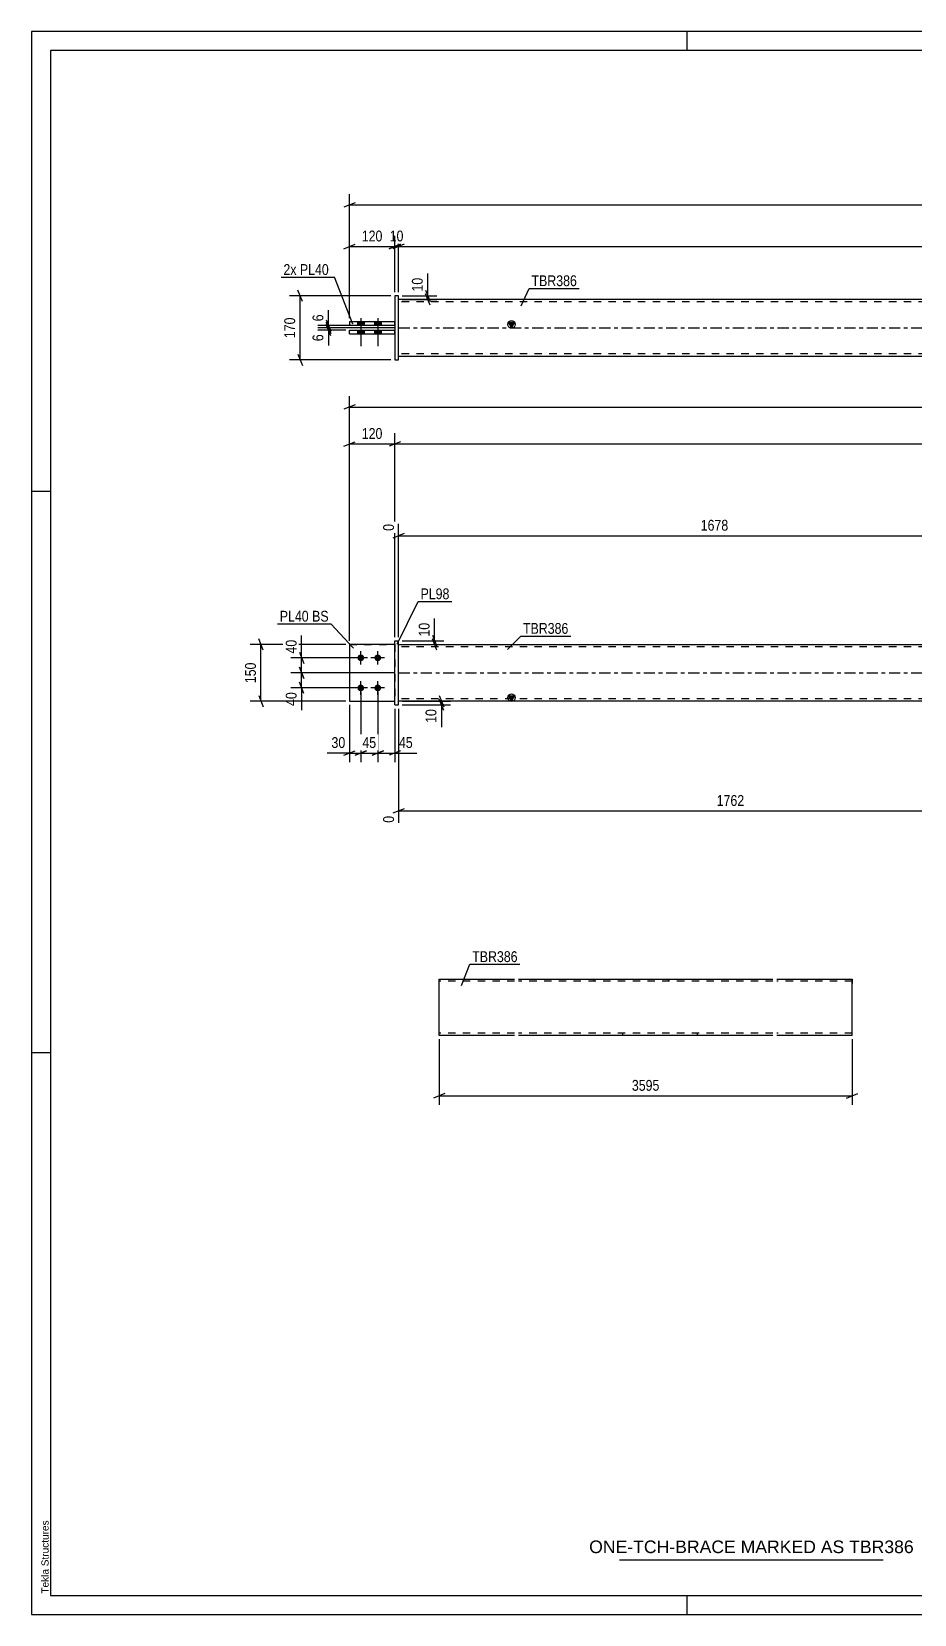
# Model space of a CAD drawing. Header units: millimetres. Extents: x 0 to 594, y 0 to 420.
# Drawn here: x 0 to 234.3, y 0 to 420 of the extents above; entities that cross this region are included whole.
import ezdxf

# ---------------------------------------------------------------- set-up
doc = ezdxf.new("R2010")
doc.units = ezdxf.units.MM
doc.linetypes.add('DXK_LINE_DOT2', pattern=[3.9198, 1.9599, -1.9599])
doc.linetypes.add('DXK_LINE_DOT3', pattern=[5.9187, 2.979, -0.9799, 0.9799, -0.9799])
doc.styles.add('Arial', font='ARIAL.TTF', dxfattribs={"height": 0.2})
doc.styles.add('Arial Narrow', font='ARIALN.TTF', dxfattribs={"height": 0.2})

# ---------------------------------------------------------------- blocks, each defined once
blk = doc.blocks.new('Unknown-580570954-1131')
at = {"color": 5, "linetype": 'Continuous'}
for p, q in [((594, 420), (0, 420)), ((0, 420), (0, 0)), ((174, 415), (174, 420)), ((589, 415), (5, 415)), ((5, 415), (5, 5)), ((5, 298), (0, 298)), ((5, 149), (0, 149)), ((5, 5), (589, 5)), ((174, 0), (174, 5)), ((0, 0), (594, 0))]:
    blk.add_line(p, q, dxfattribs=at)
at = {"color": 174, "linetype": 'Continuous', "style": 'Arial'}
blk.add_text('Tekla Structures', height=1.9102, rotation=90, dxfattribs=at).set_placement((4.5, 5.5))
blk = doc.blocks.new('Part-580570954-1702 - 1674')
at = {"color": 2, "linetype": 'Continuous'}
for p, q in [((84.37, 257.34), (84.37, 242.34)), ((96.37, 257.34), (84.37, 257.34)), ((84.37, 242.34), (96.37, 242.34))]:
    blk.add_line(p, q, dxfattribs=at)
at = {"color": 7, "linetype": 'DXK_LINE_DOT2'}
blk.add_line((96.37, 242.34), (96.37, 257.34), dxfattribs=at)
blk = doc.blocks.new('Part-580570954-1686 - 1674')
at = {"linetype": 'Continuous'}
blk.add_hatch(color=2, dxfattribs=at).paths.add_polyline_path([(127.37, 242.34), (126.57, 243.74), (128.17, 243.74)])
at = {"color": 2, "linetype": 'Continuous'}
for p, q in [((97.37, 257.34), (456.88, 257.34)), ((127.37, 242.34), (126.57, 243.74)), ((126.57, 243.74), (128.17, 243.74)), ((128.17, 243.74), (127.37, 242.34)), ((456.88, 242.34), (97.37, 242.34))]:
    blk.add_line(p, q, dxfattribs=at)
at = {"color": 7, "linetype": 'DXK_LINE_DOT2'}
for p, q in [((97.37, 242.34), (97.37, 257.34)), ((456.88, 256.74), (97.37, 256.74)), ((265.44, 257.34), (265.44, 256.74)), ((285.27, 257.34), (285.27, 256.74)), ((456.88, 242.34), (456.88, 257.34)), ((456.88, 242.94), (97.37, 242.94)), ((273.19, 242.34), (273.19, 242.94)), ((273.19, 242.43), (273.19, 242.34)), ((293.02, 242.34), (293.02, 242.94)), ((293.02, 242.43), (293.02, 242.34))]:
    blk.add_line(p, q, dxfattribs=at)
at = {"color": 7, "linetype": 'DXK_LINE_DOT3'}
blk.add_line((97.37, 249.84), (456.88, 249.84), dxfattribs=at)
at = {"color": 2, "linetype": 'Continuous'}
blk.add_circle((127.37, 243.24), 1, dxfattribs=at)
blk = doc.blocks.new('Part-580570954-1707 - 1674')
at = {"color": 7, "linetype": 'DXK_LINE_DOT2'}
for p, q in [((84.37, 257.34), (84.37, 242.34)), ((84.37, 257.34), (96.37, 257.34)), ((96.37, 257.34), (96.37, 242.34)), ((84.37, 242.34), (96.37, 242.34))]:
    blk.add_line(p, q, dxfattribs=at)
blk = doc.blocks.new('Part-580570954-1712 - 1674')
at = {"color": 2, "linetype": 'Continuous'}
for p, q in [((96.37, 241.34), (96.37, 258.34)), ((96.37, 258.34), (97.37, 258.34)), ((97.37, 241.34), (97.37, 258.34)), ((96.37, 241.34), (97.37, 241.34))]:
    blk.add_line(p, q, dxfattribs=at)
blk = doc.blocks.new('Bolt-580570954-1721 - 1674')
at = {"linetype": 'Continuous'}
for points in [[(87.37, 252.94, -1), (87.37, 254.74, -1)], [(91.87, 252.94, -1), (91.87, 254.74, -1)], [(87.37, 244.94, -1), (87.37, 246.74, -1)], [(91.87, 244.94, -1), (91.87, 246.74, -1)]]:
    blk.add_hatch(color=1, dxfattribs=at).paths.add_polyline_path(points)
at = {"color": 1, "linetype": 'Continuous'}
for p, q in [((89.17, 253.84), (85.57, 253.84)), ((87.37, 252.04), (87.37, 255.64)), ((93.67, 253.84), (90.07, 253.84)), ((91.87, 252.04), (91.87, 255.64)), ((89.17, 245.84), (85.57, 245.84)), ((87.37, 244.04), (87.37, 247.64)), ((93.67, 245.84), (90.07, 245.84)), ((91.87, 244.04), (91.87, 247.64))]:
    blk.add_line(p, q, dxfattribs=at)
blk = doc.blocks.new('Part-580570954-1399 - 1368')
at = {"color": 2, "linetype": 'Continuous'}
for p, q in [((97.37, 349.9), (96.37, 349.9)), ((96.37, 349.9), (96.37, 332.9)), ((97.37, 332.9), (97.37, 349.9)), ((96.37, 332.9), (97.37, 332.9))]:
    blk.add_line(p, q, dxfattribs=at)
blk = doc.blocks.new('Part-580570954-1419 - 1368')
at = {"color": 2, "linetype": 'Continuous'}
for p, q in [((84.37, 339.8), (84.37, 340.8)), ((84.37, 340.8), (96.37, 340.8)), ((84.37, 339.8), (96.37, 339.8))]:
    blk.add_line(p, q, dxfattribs=at)
at = {"color": 7, "linetype": 'DXK_LINE_DOT2'}
blk.add_line((96.37, 339.8), (96.37, 340.8), dxfattribs=at)
blk = doc.blocks.new('Bolt-580570954-1371 - 1368')
at = {"linetype": 'Continuous'}
for points in [[(86.47, 342), (88.27, 342), (88.27, 343), (86.47, 343)], [(86.47, 342), (88.27, 342), (88.27, 343), (86.47, 343)], [(86.47, 339.8), (88.27, 339.8), (88.27, 340.8), (86.47, 340.8)], [(86.47, 339.8), (88.27, 339.8), (88.27, 340.8), (86.47, 340.8)], [(90.97, 342), (92.77, 342), (92.77, 343), (90.97, 343)], [(90.97, 342), (92.77, 342), (92.77, 343), (90.97, 343)], [(90.97, 339.8), (92.77, 339.8), (92.77, 340.8), (90.97, 340.8)], [(90.97, 339.8), (92.77, 339.8), (92.77, 340.8), (90.97, 340.8)]]:
    blk.add_hatch(color=1, dxfattribs=at).paths.add_polyline_path(points)
at = {"color": 1, "linetype": 'Continuous'}
for p, q in [((86.47, 343), (86.47, 342)), ((86.47, 343), (86.47, 342)), ((86.47, 340.8), (86.47, 339.8)), ((86.47, 340.8), (86.47, 339.8)), ((87.37, 344), (87.37, 336.5)), ((87.37, 344), (87.37, 336.5)), ((88.27, 343), (88.27, 342)), ((88.27, 343), (88.27, 342)), ((88.27, 340.8), (88.27, 339.8)), ((88.27, 340.8), (88.27, 339.8)), ((90.97, 343), (90.97, 342)), ((90.97, 343), (90.97, 342)), ((90.97, 340.8), (90.97, 339.8)), ((90.97, 340.8), (90.97, 339.8)), ((91.87, 344), (91.87, 336.5)), ((91.87, 344), (91.87, 336.5)), ((92.77, 343), (92.77, 342)), ((92.77, 343), (92.77, 342)), ((92.77, 340.8), (92.77, 339.8)), ((92.77, 340.8), (92.77, 339.8))]:
    blk.add_line(p, q, dxfattribs=at)
blk = doc.blocks.new('Part-580570954-1414 - 1368')
at = {"color": 2, "linetype": 'Continuous'}
for p, q in [((84.37, 343), (84.37, 342)), ((96.37, 343), (84.37, 343)), ((96.37, 342), (84.37, 342))]:
    blk.add_line(p, q, dxfattribs=at)
at = {"color": 7, "linetype": 'DXK_LINE_DOT2'}
blk.add_line((96.37, 342), (96.37, 343), dxfattribs=at)
blk = doc.blocks.new('Part-580570954-1462 - 1368')
at = {"linetype": 'Continuous'}
blk.add_hatch(color=2, dxfattribs=at).paths.add_polyline_path([(127.37, 341.4), (126.57, 342.8), (128.17, 342.8)])
at = {"color": 2, "linetype": 'Continuous'}
for p, q in [((456.88, 348.9), (97.37, 348.9)), ((127.37, 341.4), (126.57, 342.8)), ((126.57, 342.8), (128.17, 342.8)), ((128.17, 342.8), (127.37, 341.4)), ((265.44, 342), (265.44, 342.1)), ((265.44, 342.1), (285.27, 342.1)), ((265.44, 340.7), (265.44, 340.8)), ((285.27, 340.7), (265.44, 340.7)), ((273.19, 342), (273.19, 342.1)), ((273.19, 340.7), (273.19, 340.8)), ((285.27, 342.1), (285.27, 340.7)), ((97.37, 333.9), (456.88, 333.9))]:
    blk.add_line(p, q, dxfattribs=at)
at = {"color": 7, "linetype": 'DXK_LINE_DOT2'}
for p, q in [((97.37, 333.9), (97.37, 348.9)), ((456.88, 348.9), (456.88, 333.9)), ((456.88, 348.3), (97.37, 348.3)), ((265.44, 342.1), (265.44, 340.8)), ((273.19, 342.1), (273.19, 340.8)), ((285.27, 342.1), (293.02, 342.1)), ((293.02, 340.7), (285.27, 340.7)), ((293.02, 342.1), (293.02, 340.7)), ((456.88, 334.5), (97.37, 334.5))]:
    blk.add_line(p, q, dxfattribs=at)
at = {"color": 7, "linetype": 'DXK_LINE_DOT3'}
blk.add_line((97.37, 341.4), (456.88, 341.4), dxfattribs=at)
at = {"color": 2, "linetype": 'Continuous'}
blk.add_circle((127.37, 342.3), 1, dxfattribs=at)
blk = doc.blocks.new('Part-580570954-2532 - 2524')
at = {"color": 2, "linetype": 'Continuous'}
for p, q in [((108.2, 153.69), (108.2, 168.6)), ((108.2, 168.6), (128.2, 168.6)), ((129.2, 168.6), (196.78, 168.6)), ((197.78, 168.6), (217.78, 168.6)), ((217.78, 168.6), (217.78, 168.51)), ((217.78, 168.51), (217.78, 167.4)), ((217.78, 153.6), (217.78, 167.4)), ((108.2, 153.6), (108.2, 153.69)), ((128.2, 153.6), (108.2, 153.6)), ((196.78, 153.6), (129.2, 153.6)), ((217.78, 153.6), (197.78, 153.6))]:
    blk.add_line(p, q, dxfattribs=at)
at = {"color": 7, "linetype": 'DXK_LINE_DOT2'}
for p, q in [((128.2, 168), (108.2, 168)), ((196.78, 168), (129.2, 168)), ((149.2, 168.6), (149.2, 168)), ((169.03, 168.6), (169.03, 168)), ((217.78, 168), (197.78, 168)), ((217.78, 167.4), (217.78, 168.25)), ((108.2, 154.2), (108.2, 154.25)), ((128.2, 154.2), (108.2, 154.2)), ((108.2, 153.6), (108.2, 153.6)), ((196.78, 154.2), (129.2, 154.2)), ((156.95, 153.6), (156.95, 154.2)), ((176.78, 153.6), (176.78, 154.2)), ((217.78, 154.2), (197.78, 154.2)), ((217.78, 154.2), (217.78, 154.25))]:
    blk.add_line(p, q, dxfattribs=at)
blk = doc.blocks.new('StraightDimension-580570954-1885 - 1674')
at = {"color": 7, "linetype": 'Continuous'}
for p, q in [((108.18, 243.84), (109.38, 240.84)), ((98.37, 242.34), (111.18, 242.34)), ((98.37, 241.34), (111.18, 241.34)), ((109.38, 239.84), (108.18, 242.84)), ((108.78, 241.34), (108.78, 242.34))]:
    blk.add_line(p, q, dxfattribs=at)
at = {"color": 0}
blk.add_wipeout([(108.03, 240.82), (103.83, 240.82), (103.83, 235.96), (108.03, 235.96)], dxfattribs=at)
at = {"color": 7, "linetype": 'Continuous'}
blk.add_line((108.78, 241.34), (108.78, 235.43), dxfattribs=at)
blk.add_line((108.78, 241.34), (108.78, 235.43), dxfattribs=at)
at = {"color": 3, "style": 'Arial Narrow'}
blk.add_text('10', height=2.863, rotation=90.0002, dxfattribs=at).set_placement((107.43, 236.56))
blk = doc.blocks.new('StraightDimension-580570954-1964 - 1674')
at = {"color": 7, "linetype": 'Continuous'}
for p, q in [((91.87, 244.84), (91.87, 226.17)), ((96.37, 240.34), (96.37, 226.17)), ((90.37, 227.97), (93.37, 229.17)), ((91.87, 228.57), (96.37, 228.57)), ((97.87, 229.17), (94.87, 227.97))]:
    blk.add_line(p, q, dxfattribs=at)
at = {"color": 0}
blk.add_wipeout([(101.75, 229.32), (101.75, 233.52), (96.9, 233.52), (96.9, 229.32)], dxfattribs=at)
at = {"color": 7, "linetype": 'Continuous'}
blk.add_line((96.37, 228.57), (102.28, 228.57), dxfattribs=at)
blk.add_line((96.37, 228.57), (102.28, 228.57), dxfattribs=at)
at = {"color": 3, "style": 'Arial Narrow'}
blk.add_text('45', height=2.863, dxfattribs=at).set_placement((97.5, 229.92))
blk = doc.blocks.new('StraightDimension-580570954-2025 - 1674')
at = {"color": 7, "linetype": 'Continuous'}
for p, q in [((85.87, 320.99), (82.87, 319.79)), ((84.37, 258.34), (84.37, 323.24)), ((84.37, 320.39), (469.88, 320.39)), ((468.38, 319.79), (471.38, 320.99)), ((469.88, 258.34), (469.88, 323.24))]:
    blk.add_line(p, q, dxfattribs=at)
at = {"color": 0}
blk.add_wipeout([(281.38, 321.14), (281.38, 325.34), (272.87, 325.34), (272.87, 321.14)], dxfattribs=at)
at = {"color": 3, "style": 'Arial Narrow'}
blk.add_text('3855', height=2.863, dxfattribs=at).set_placement((273.47, 321.74))
blk = doc.blocks.new('StraightDimension-580570954-1862 - 1674')
at = {"color": 7, "linetype": 'Continuous'}
for p, q in [((96.37, 249.84), (68.82, 249.84)), ((71.07, 251.34), (72.27, 248.34)), ((71.67, 245.84), (71.67, 249.84)), ((86.37, 245.84), (68.82, 245.84)), ((72.27, 244.34), (71.07, 247.34))]:
    blk.add_line(p, q, dxfattribs=at)
at = {"color": 0}
blk.add_wipeout([(70.92, 245.32), (66.72, 245.32), (66.72, 240.46), (70.92, 240.46)], dxfattribs=at)
at = {"color": 7, "linetype": 'Continuous'}
blk.add_line((71.67, 245.84), (71.67, 239.93), dxfattribs=at)
blk.add_line((71.67, 245.84), (71.67, 239.93), dxfattribs=at)
at = {"color": 3, "style": 'Arial Narrow'}
blk.add_text('40', height=2.863, rotation=90.0002, dxfattribs=at).set_placement((70.32, 241.06))
blk = doc.blocks.new('StraightDimension-580570954-1741 - 1674')
at = {"color": 7, "linetype": 'Continuous'}
for p, q in [((82.87, 309.98), (85.87, 311.18)), ((84.37, 258.34), (84.37, 313.43)), ((97.87, 311.18), (94.87, 309.98)), ((96.37, 259.34), (96.37, 313.43)), ((84.37, 310.58), (96.37, 310.58))]:
    blk.add_line(p, q, dxfattribs=at)
at = {"color": 0}
blk.add_wipeout([(93.71, 311.33), (93.71, 315.53), (87.03, 315.53), (87.03, 311.33)], dxfattribs=at)
at = {"color": 3, "style": 'Arial Narrow'}
blk.add_text('120', height=2.863, dxfattribs=at).set_placement((87.63, 311.93))
blk = doc.blocks.new('StraightDimension-580570954-1734 - 1674')
at = {"color": 7, "linetype": 'Continuous'}
for p, q in [((97.87, 311.18), (94.87, 309.98)), ((96.37, 259.34), (96.37, 313.43)), ((456.38, 309.98), (459.38, 311.18)), ((457.88, 259.34), (457.88, 313.43)), ((96.37, 310.58), (457.88, 310.58))]:
    blk.add_line(p, q, dxfattribs=at)
at = {"color": 0}
blk.add_wipeout([(281.38, 311.33), (281.38, 315.53), (272.87, 315.53), (272.87, 311.33)], dxfattribs=at)
at = {"color": 3, "style": 'Arial Narrow'}
blk.add_text('3615', height=2.863, dxfattribs=at).set_placement((273.47, 311.93))
blk = doc.blocks.new('StraightDimension-580570954-1801 - 1674')
at = {"color": 7, "linetype": 'Continuous'}
for p, q in [((83.37, 257.34), (58.02, 257.34)), ((61.47, 255.84), (60.27, 258.84)), ((60.87, 242.34), (60.87, 257.34)), ((60.27, 243.84), (61.47, 240.84)), ((83.37, 242.34), (58.02, 242.34))]:
    blk.add_line(p, q, dxfattribs=at)
at = {"color": 0}
blk.add_wipeout([(60.12, 253.18), (55.92, 253.18), (55.92, 246.5), (60.12, 246.5)], dxfattribs=at)
at = {"color": 3, "style": 'Arial Narrow'}
blk.add_text('150', height=2.863, rotation=90.0002, dxfattribs=at).set_placement((59.52, 247.1))
blk = doc.blocks.new('StraightDimension-580570954-1849 - 1674')
at = {"color": 7, "linetype": 'Continuous'}
for p, q in [((86.37, 253.84), (68.82, 253.84)), ((71.07, 255.34), (72.27, 252.34)), ((71.67, 249.84), (71.67, 253.84)), ((96.37, 249.84), (68.82, 249.84)), ((72.27, 248.34), (71.07, 251.34))]:
    blk.add_line(p, q, dxfattribs=at)
at = {"color": 0}
blk.add_wipeout([(70.92, 259.22), (66.72, 259.22), (66.72, 254.37), (70.92, 254.37)], dxfattribs=at)
at = {"color": 7, "linetype": 'Continuous'}
blk.add_line((71.67, 253.84), (71.67, 259.75), dxfattribs=at)
blk.add_line((71.67, 253.84), (71.67, 259.75), dxfattribs=at)
at = {"color": 3, "style": 'Arial Narrow'}
blk.add_text('40', height=2.863, rotation=90.0002, dxfattribs=at).set_placement((70.32, 254.97))
blk = doc.blocks.new('StraightDimension-580570954-1876 - 1674')
at = {"color": 7, "linetype": 'Continuous'}
for p, q in [((98.37, 258.34), (109.37, 258.34)), ((98.37, 257.34), (109.37, 257.34)), ((106.37, 259.84), (107.57, 256.84)), ((107.57, 255.84), (106.37, 258.84)), ((106.97, 257.34), (106.97, 258.34))]:
    blk.add_line(p, q, dxfattribs=at)
at = {"color": 0}
blk.add_wipeout([(106.22, 263.72), (102.02, 263.72), (102.02, 258.87), (106.22, 258.87)], dxfattribs=at)
at = {"color": 7, "linetype": 'Continuous'}
blk.add_line((106.97, 258.34), (106.97, 264.25), dxfattribs=at)
blk.add_line((106.97, 258.34), (106.97, 264.25), dxfattribs=at)
at = {"color": 3, "style": 'Arial Narrow'}
blk.add_text('10', height=2.863, rotation=90.0002, dxfattribs=at).set_placement((105.62, 259.47))
blk = doc.blocks.new('StraightDimension-580570954-1934 - 1674')
at = {"color": 7, "linetype": 'Continuous'}
for p, q in [((97.37, 240.34), (97.37, 210.06)), ((273.62, 241.34), (273.62, 204.58)), ((98.87, 213.79), (95.87, 212.59)), ((97.37, 213.19), (273.62, 213.19)), ((272.12, 212.59), (275.12, 213.79))]:
    blk.add_line(p, q, dxfattribs=at)
at = {"color": 0}
blk.add_wipeout([(189.75, 213.94), (189.75, 218.14), (181.24, 218.14), (181.24, 213.94)], dxfattribs=at)
at = {"color": 0, "linetype": 'Continuous'}
for points in [[(96.77, 212.49), (92.57, 212.49), (92.57, 209.46), (96.77, 209.46)], [(273.02, 212.49), (268.82, 212.49), (268.82, 203.98), (273.02, 203.98)]]:
    blk.add_wipeout(points, dxfattribs=at)
at = {"color": 3, "style": 'Arial Narrow'}
blk.add_text('1762', height=2.863, dxfattribs=at).set_placement((181.84, 214.54))
at = {"color": 3, "linetype": 'Continuous', "style": 'Arial Narrow'}
for s, height, p in [('0', 2.86, (96.17, 210.06)), ('1762', 2.863, (272.42, 204.58))]:
    blk.add_text(s, height=height, rotation=90.0002, dxfattribs=at).set_placement(p)
blk = doc.blocks.new('StraightDimension-580570954-1947 - 1674')
at = {"color": 7, "linetype": 'Continuous'}
for p, q in [((87.37, 244.84), (87.37, 226.17)), ((84.37, 241.34), (84.37, 226.17)), ((82.87, 227.97), (85.87, 229.17)), ((84.37, 228.57), (87.37, 228.57)), ((88.87, 229.17), (85.87, 227.97))]:
    blk.add_line(p, q, dxfattribs=at)
at = {"color": 0}
blk.add_wipeout([(83.85, 229.32), (83.85, 233.52), (78.99, 233.52), (78.99, 229.32)], dxfattribs=at)
at = {"color": 7, "linetype": 'Continuous'}
blk.add_line((84.37, 228.57), (78.47, 228.57), dxfattribs=at)
blk.add_line((84.37, 228.57), (78.47, 228.57), dxfattribs=at)
at = {"color": 3, "style": 'Arial Narrow'}
blk.add_text('30', height=2.863, dxfattribs=at).set_placement((79.59, 229.92))
blk = doc.blocks.new('StraightDimension-580570954-1957 - 1674')
at = {"color": 7, "linetype": 'Continuous'}
for p, q in [((87.37, 244.84), (87.37, 226.17)), ((91.87, 244.84), (91.87, 226.17)), ((85.87, 227.97), (88.87, 229.17)), ((87.37, 228.57), (91.87, 228.57)), ((93.37, 229.17), (90.37, 227.97))]:
    blk.add_line(p, q, dxfattribs=at)
at = {"color": 0}
blk.add_wipeout([(92.05, 229.32), (92.05, 233.52), (87.19, 233.52), (87.19, 229.32)], dxfattribs=at)
at = {"color": 3, "style": 'Arial Narrow'}
blk.add_text('45', height=2.863, dxfattribs=at).set_placement((87.79, 229.92))
blk = doc.blocks.new('StraightDimension-580570954-1972 - 1674')
at = {"color": 7, "linetype": 'Continuous'}
for p, q in [((265.13, 268.6), (265.13, 299.35)), ((98.87, 286.83), (95.87, 285.63)), ((97.37, 259.34), (97.37, 289.36)), ((97.37, 286.23), (265.13, 286.23)), ((263.63, 285.63), (266.63, 286.83))]:
    blk.add_line(p, q, dxfattribs=at)
at = {"color": 0, "linetype": 'Continuous'}
for points in [[(264.53, 299.95), (260.33, 299.95), (260.33, 291.43), (264.53, 291.43)], [(96.77, 289.96), (92.57, 289.96), (92.57, 286.93), (96.77, 286.93)]]:
    blk.add_wipeout(points, dxfattribs=at)
at = {"color": 0}
blk.add_wipeout([(185.51, 286.98), (185.51, 291.18), (177, 291.18), (177, 286.98)], dxfattribs=at)
at = {"color": 3, "linetype": 'Continuous', "style": 'Arial Narrow'}
for s, height, p in [('1678', 2.863, (263.93, 292.03)), ('0', 2.86, (96.17, 287.53))]:
    blk.add_text(s, height=height, rotation=90.0002, dxfattribs=at).set_placement(p)
at = {"color": 3, "style": 'Arial Narrow'}
blk.add_text('1678', height=2.863, dxfattribs=at).set_placement((177.6, 287.58))
blk = doc.blocks.new('StraightDimension-580570954-1581 - 1368')
at = {"color": 7, "linetype": 'Continuous'}
for p, q in [((95.37, 349.9), (68.43, 349.9)), ((71.88, 348.4), (70.68, 351.4)), ((71.28, 332.9), (71.28, 349.9)), ((95.37, 332.9), (68.43, 332.9)), ((70.68, 334.4), (71.88, 331.4))]:
    blk.add_line(p, q, dxfattribs=at)
at = {"color": 0}
blk.add_wipeout([(70.53, 344.74), (66.33, 344.74), (66.33, 338.06), (70.53, 338.06)], dxfattribs=at)
at = {"color": 3, "style": 'Arial Narrow'}
blk.add_text('170', height=2.863, rotation=90.0002, dxfattribs=at).set_placement((69.93, 338.66))
blk = doc.blocks.new('StraightDimension-580570954-1531 - 1368')
at = {"color": 7, "linetype": 'Continuous'}
for p, q in [((97.37, 350.9), (97.37, 365.84)), ((456.88, 333.9), (456.88, 365.84)), ((98.87, 363.59), (95.87, 362.39)), ((97.37, 362.99), (456.88, 362.99)), ((455.38, 362.39), (458.38, 363.59))]:
    blk.add_line(p, q, dxfattribs=at)
at = {"color": 0}
blk.add_wipeout([(281.38, 363.74), (281.38, 367.94), (272.87, 367.94), (272.87, 363.74)], dxfattribs=at)
at = {"color": 3, "style": 'Arial Narrow'}
blk.add_text('3595', height=2.863, dxfattribs=at).set_placement((273.47, 364.34))
blk = doc.blocks.new('StraightDimension-580570954-1540 - 1368')
at = {"color": 7, "linetype": 'Continuous'}
for p, q in [((96.37, 350.9), (96.37, 365.84)), ((97.37, 350.9), (97.37, 365.84)), ((94.87, 362.39), (97.87, 363.59)), ((98.87, 363.59), (95.87, 362.39)), ((96.37, 362.99), (97.37, 362.99))]:
    blk.add_line(p, q, dxfattribs=at)
at = {"color": 0}
blk.add_wipeout([(99.3, 363.74), (99.3, 367.94), (94.44, 367.94), (94.44, 363.74)], dxfattribs=at)
at = {"color": 3, "style": 'Arial Narrow'}
blk.add_text('10', height=2.863, dxfattribs=at).set_placement((95.04, 364.34))
blk = doc.blocks.new('StraightDimension-580570954-1550 - 1368')
at = {"color": 7, "linetype": 'Continuous'}
for p, q in [((84.37, 344), (84.37, 365.84)), ((96.37, 350.9), (96.37, 365.84)), ((82.87, 362.39), (85.87, 363.59)), ((84.37, 362.99), (96.37, 362.99)), ((97.87, 363.59), (94.87, 362.39))]:
    blk.add_line(p, q, dxfattribs=at)
at = {"color": 0}
blk.add_wipeout([(93.71, 363.74), (93.71, 367.94), (87.03, 367.94), (87.03, 363.74)], dxfattribs=at)
at = {"color": 3, "style": 'Arial Narrow'}
blk.add_text('120', height=2.863, dxfattribs=at).set_placement((87.63, 364.34))
blk = doc.blocks.new('StraightDimension-580570954-1561 - 1368')
at = {"color": 7, "linetype": 'Continuous'}
for p, q in [((85.87, 374.6), (82.87, 373.4)), ((84.37, 344), (84.37, 376.85)), ((84.37, 374), (469.88, 374)), ((468.38, 373.4), (471.38, 374.6)), ((469.88, 344), (469.88, 376.85))]:
    blk.add_line(p, q, dxfattribs=at)
at = {"color": 0}
blk.add_wipeout([(281.38, 374.75), (281.38, 378.95), (272.87, 378.95), (272.87, 374.75)], dxfattribs=at)
at = {"color": 3, "style": 'Arial Narrow'}
blk.add_text('3855', height=2.863, dxfattribs=at).set_placement((273.47, 375.35))
blk = doc.blocks.new('StraightDimension-580570954-1592 - 1368')
at = {"color": 7, "linetype": 'Continuous'}
for p, q in [((96.37, 341.4), (75.93, 341.4)), ((83.37, 340.8), (75.93, 340.8)), ((78.18, 342.9), (79.38, 339.9)), ((79.38, 339.3), (78.18, 342.3)), ((78.78, 340.8), (78.78, 341.4))]:
    blk.add_line(p, q, dxfattribs=at)
at = {"color": 0}
blk.add_wipeout([(78.03, 340.28), (73.83, 340.28), (73.83, 337.25), (78.03, 337.25)], dxfattribs=at)
at = {"color": 7, "linetype": 'Continuous'}
blk.add_line((78.78, 340.8), (78.78, 336.72), dxfattribs=at)
blk.add_line((78.78, 340.8), (78.78, 336.72), dxfattribs=at)
at = {"color": 3, "style": 'Arial Narrow'}
blk.add_text('6', height=2.86, rotation=90.0002, dxfattribs=at).set_placement((77.43, 337.85))
blk = doc.blocks.new('StraightDimension-580570954-1610 - 1368')
at = {"color": 7, "linetype": 'Continuous'}
for p, q in [((89.37, 342), (75.93, 342)), ((96.37, 341.4), (75.93, 341.4)), ((78.18, 343.5), (79.38, 340.5)), ((79.38, 339.9), (78.18, 342.9)), ((78.78, 341.4), (78.78, 342))]:
    blk.add_line(p, q, dxfattribs=at)
at = {"color": 0}
blk.add_wipeout([(78.03, 345.55), (73.83, 345.55), (73.83, 342.53), (78.03, 342.53)], dxfattribs=at)
at = {"color": 7, "linetype": 'Continuous'}
blk.add_line((78.78, 342), (78.78, 346.08), dxfattribs=at)
blk.add_line((78.78, 342), (78.78, 346.08), dxfattribs=at)
at = {"color": 3, "style": 'Arial Narrow'}
blk.add_text('6', height=2.86, rotation=90.0002, dxfattribs=at).set_placement((77.43, 343.13))
blk = doc.blocks.new('StraightDimension-580570954-1627 - 1368')
at = {"color": 7, "linetype": 'Continuous'}
for p, q in [((98.37, 349.9), (107.55, 349.9)), ((98.37, 348.9), (107.55, 348.9)), ((104.55, 351.4), (105.75, 348.4)), ((105.75, 347.4), (104.55, 350.4)), ((105.15, 348.9), (105.15, 349.9))]:
    blk.add_line(p, q, dxfattribs=at)
at = {"color": 0}
blk.add_wipeout([(104.4, 355.28), (100.2, 355.28), (100.2, 350.43), (104.4, 350.43)], dxfattribs=at)
at = {"color": 7, "linetype": 'Continuous'}
blk.add_line((105.15, 349.9), (105.15, 355.81), dxfattribs=at)
blk.add_line((105.15, 349.9), (105.15, 355.81), dxfattribs=at)
at = {"color": 3, "style": 'Arial Narrow'}
blk.add_text('10', height=2.863, rotation=90.0002, dxfattribs=at).set_placement((103.8, 351.03))
blk = doc.blocks.new('StraightDimension-580570954-2538 - 2524')
at = {"color": 7, "linetype": 'Continuous'}
for p, q in [((108.2, 152.6), (108.2, 135.2)), ((217.78, 152.6), (217.78, 135.2)), ((109.7, 138.2), (106.7, 137)), ((108.2, 137.6), (217.78, 137.6)), ((216.28, 137), (219.28, 138.2))]:
    blk.add_line(p, q, dxfattribs=at)
at = {"color": 0}
blk.add_wipeout([(167.24, 138.35), (167.24, 142.55), (158.73, 142.55), (158.73, 138.35)], dxfattribs=at)
at = {"color": 3, "style": 'Arial Narrow'}
blk.add_text('3595', height=2.863, dxfattribs=at).set_placement((159.33, 138.95))
blk = doc.blocks.new('Unknown-580570954-6442')
at = {"color": 7, "linetype": 'Continuous'}
blk.add_line((156, 14.5), (226, 14.5), dxfattribs=at)
at = {"color": 7, "style": 'Arial'}
blk.add_text('ONE-TCH-BRACE MARKED AS TBR386', height=3.3428, dxfattribs=at).set_placement((147.99, 16.25))
blk = doc.blocks.new('Mark-580570954-1682 - 1674')
at = {"color": 0}
blk.add_wipeout([(142.49, 260.21), (142.49, 263.21), (130.43, 263.21), (130.43, 260.21)], dxfattribs=at)
blk.add_wipeout([(142.49, 260.21), (142.49, 263.21), (130.43, 263.21), (130.43, 260.21)], dxfattribs=at)
at = {"color": 30, "linetype": 'Continuous'}
for p, q in [((126.29, 256.07), (129.83, 259.61)), ((129.83, 259.61), (143.09, 259.61))]:
    blk.add_line(p, q, dxfattribs=at)
at = {"color": 3, "style": 'Arial Narrow'}
blk.add_text('TBR386', height=2.863, dxfattribs=at).set_placement((130.43, 260.21))
blk = doc.blocks.new('Mark-580570954-1708 - 1674')
at = {"color": 0}
blk.add_wipeout([(110.91, 269.39), (110.91, 272.39), (103.23, 272.39), (103.23, 269.39)], dxfattribs=at)
blk.add_wipeout([(110.91, 269.39), (110.91, 272.39), (103.23, 272.39), (103.23, 269.39)], dxfattribs=at)
at = {"color": 30, "linetype": 'Continuous'}
for p, q in [((97.01, 257.42), (102.63, 268.79)), ((102.63, 268.79), (111.51, 268.79))]:
    blk.add_line(p, q, dxfattribs=at)
at = {"color": 3, "style": 'Arial Narrow'}
blk.add_text('PL98', height=2.863, dxfattribs=at).set_placement((103.23, 269.39))
blk = doc.blocks.new('MarkSet-580570954-2060 - 1674')
at = {"color": 0}
blk.add_wipeout([(73.55, 263.44), (73.55, 266.44), (65.87, 266.44), (65.87, 263.44)], dxfattribs=at)
blk.add_wipeout([(73.55, 263.44), (73.55, 266.44), (65.87, 266.44), (65.87, 263.44)], dxfattribs=at)
blk.add_wipeout([(78.83, 263.44), (78.83, 266.44), (74.45, 266.44), (74.45, 263.44)], dxfattribs=at)
blk.add_wipeout([(78.83, 263.44), (78.83, 266.44), (74.45, 266.44), (74.45, 263.44)], dxfattribs=at)
at = {"color": 30, "linetype": 'Continuous'}
for p in [(65.27, 262.84), (85.41, 256.4)]:
    blk.add_line(p, (79.43, 262.84), dxfattribs=at)
at = {"color": 3, "style": 'Arial Narrow'}
for s, p in [('PL40', (65.87, 263.44)), ('BS', (74.45, 263.44))]:
    blk.add_text(s, height=2.863, dxfattribs=at).set_placement(p)
blk = doc.blocks.new('Mark-580570954-1458 - 1368')
at = {"color": 0}
blk.add_wipeout([(144.75, 352.47), (144.75, 355.47), (132.69, 355.47), (132.69, 352.47)], dxfattribs=at)
blk.add_wipeout([(144.75, 352.47), (144.75, 355.47), (132.69, 355.47), (132.69, 352.47)], dxfattribs=at)
at = {"color": 30, "linetype": 'Continuous'}
for p, q in [((129.98, 347.21), (132.09, 351.87)), ((132.09, 351.87), (145.35, 351.87))]:
    blk.add_line(p, q, dxfattribs=at)
at = {"color": 3, "style": 'Arial Narrow'}
blk.add_text('TBR386', height=2.863, dxfattribs=at).set_placement((132.69, 352.47))
blk = doc.blocks.new('MarkSet-580570954-1665 - 1368')
at = {"color": 0}
blk.add_wipeout([(70.3, 355.44), (70.3, 358.44), (66.83, 358.44), (66.83, 355.44)], dxfattribs=at)
blk.add_wipeout([(70.3, 355.44), (70.3, 358.44), (66.83, 358.44), (66.83, 355.44)], dxfattribs=at)
blk.add_wipeout([(78.88, 355.44), (78.88, 358.44), (71.2, 358.44), (71.2, 355.44)], dxfattribs=at)
blk.add_wipeout([(78.88, 355.44), (78.88, 358.44), (71.2, 358.44), (71.2, 355.44)], dxfattribs=at)
at = {"color": 30, "linetype": 'Continuous'}
for p in [(66.23, 354.84), (85.22, 342.38)]:
    blk.add_line(p, (80.38, 354.84), dxfattribs=at)
at = {"color": 3, "style": 'Arial Narrow'}
for s, p in [('2x', (66.83, 355.44)), ('PL40', (71.2, 355.44))]:
    blk.add_text(s, height=2.863, dxfattribs=at).set_placement(p)
blk = doc.blocks.new('Mark-580570954-2528 - 2524')
at = {"color": 0}
blk.add_wipeout([(129.01, 173.1), (129.01, 176.1), (116.95, 176.1), (116.95, 173.1)], dxfattribs=at)
blk.add_wipeout([(129.01, 173.1), (129.01, 176.1), (116.95, 176.1), (116.95, 173.1)], dxfattribs=at)
at = {"color": 30, "linetype": 'Continuous'}
for p, q in [((114.12, 166.85), (116.35, 172.5)), ((116.35, 172.5), (129.61, 172.5))]:
    blk.add_line(p, q, dxfattribs=at)
at = {"color": 3, "style": 'Arial Narrow'}
blk.add_text('TBR386', height=2.863, dxfattribs=at).set_placement((116.95, 173.1))

msp = doc.modelspace()

# ---------------------------------------------------------------- block references
for name in ['Unknown-580570954-1131', 'Part-580570954-1399 - 1368', 'Part-580570954-1462 - 1368', 'Part-580570954-1414 - 1368', 'Part-580570954-1419 - 1368', 'Bolt-580570954-1371 - 1368', 'Part-580570954-1702 - 1674', 'Part-580570954-1707 - 1674', 'Part-580570954-1712 - 1674', 'Part-580570954-1686 - 1674', 'Bolt-580570954-1721 - 1674', 'Part-580570954-2532 - 2524', 'Unknown-580570954-6442']:
    msp.add_blockref(name, (0, 0))

# ---------------------------------------------------------------- next in the draw order: block references
for name in ['StraightDimension-580570954-1581 - 1368', 'StraightDimension-580570954-2025 - 1674', 'StraightDimension-580570954-1885 - 1674', 'Mark-580570954-2528 - 2524', 'StraightDimension-580570954-2538 - 2524']:
    msp.add_blockref(name, (0, 0))

# ---------------------------------------------------------------- next in the draw order: block references
for name in ['StraightDimension-580570954-1531 - 1368', 'StraightDimension-580570954-1741 - 1674', 'StraightDimension-580570954-1964 - 1674']:
    msp.add_blockref(name, (0, 0))

# ---------------------------------------------------------------- next in the draw order: block references
for name in ['StraightDimension-580570954-1540 - 1368', 'StraightDimension-580570954-1734 - 1674', 'StraightDimension-580570954-1862 - 1674']:
    msp.add_blockref(name, (0, 0))

# ---------------------------------------------------------------- next in the draw order: block references
for name in ['StraightDimension-580570954-1550 - 1368', 'StraightDimension-580570954-1801 - 1674', 'StraightDimension-580570954-1934 - 1674']:
    msp.add_blockref(name, (0, 0))

# ---------------------------------------------------------------- next in the draw order: block references
for name in ['StraightDimension-580570954-1561 - 1368', 'StraightDimension-580570954-1849 - 1674', 'StraightDimension-580570954-1947 - 1674']:
    msp.add_blockref(name, (0, 0))

# ---------------------------------------------------------------- next in the draw order: block references
for name in ['Mark-580570954-1458 - 1368', 'StraightDimension-580570954-1592 - 1368', 'MarkSet-580570954-2060 - 1674', 'StraightDimension-580570954-1876 - 1674', 'StraightDimension-580570954-1957 - 1674']:
    msp.add_blockref(name, (0, 0))

# ---------------------------------------------------------------- next in the draw order: block references
for name in ['StraightDimension-580570954-1610 - 1368', 'StraightDimension-580570954-1972 - 1674']:
    msp.add_blockref(name, (0, 0))

# ---------------------------------------------------------------- next in the draw order: block references
for name in ['MarkSet-580570954-1665 - 1368', 'StraightDimension-580570954-1627 - 1368', 'Mark-580570954-1708 - 1674', 'Mark-580570954-1682 - 1674']:
    msp.add_blockref(name, (0, 0))

doc.saveas('drawing.dxf')
